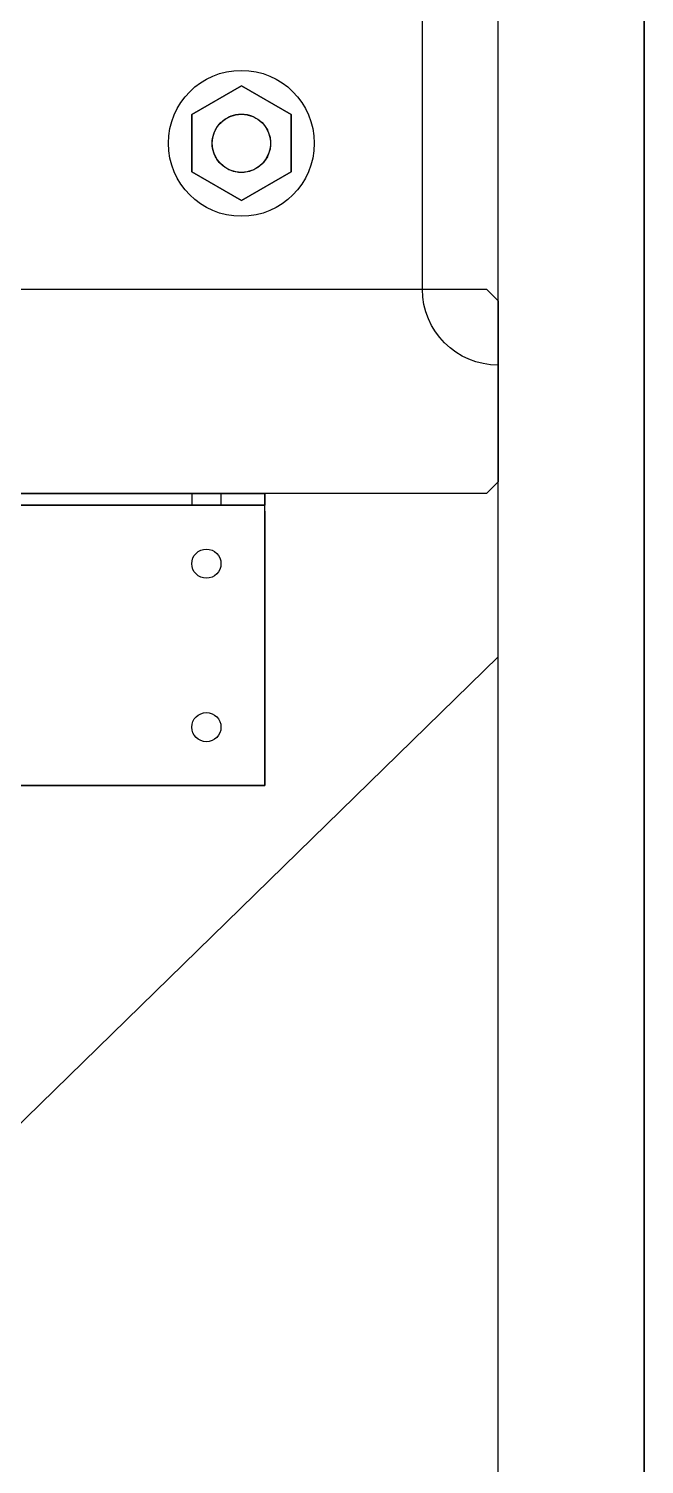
# Model space of a CAD drawing. Extents: x 0 to 2438, y 0 to 2056.
# Drawn here: x 1092.4 to 1145.1, y 703 to 825.9 of the extents above; entities that cross this region are included whole.
import ezdxf

# ---------------------------------------------------------------- set-up
doc = ezdxf.new("R2010")
doc.units = 0
doc.layers.get('0').update_dxf_attribs({"linetype": 'CONTINUOUS'})

msp = doc.modelspace()

# ---------------------------------------------------------------- linework, layer by layer
at = {"color": 253}
for p, q in [((1132.58, 772.16), (1132.58, 929.869)), ((1132.58, 88.633), (1132.58, 929.869)), ((1132.58, 86.133), (1132.58, 888.633)), ((1132.58, 88.633), (1132.58, 888.633)), ((1145.08, 888.633), (1145.08, 86.133)), ((1145.08, 888.633), (1145.08, 88.633)), ((1145.08, 86.133), (1145.08, 888.633)), ((1145.08, 86.133), (1145.08, 888.633)), ((1126.08, 803.635), (1126.08, 853.634)), ((1126.08, 803.635), (1126.08, 853.634)), ((1106.33, 818.586), (1110.58, 821.041)), ((1106.33, 818.586), (1110.58, 821.041)), ((1106.33, 818.586), (1110.58, 821.041)), ((1106.33, 818.586), (1110.58, 821.041)), ((1110.58, 821.041), (1106.33, 818.586)), ((1114.83, 818.586), (1110.58, 821.041)), ((1114.83, 818.586), (1110.58, 821.041)), ((1114.83, 818.586), (1110.58, 821.041)), ((1114.83, 818.586), (1110.58, 821.041)), ((1110.58, 821.041), (1114.83, 818.586)), ((1106.33, 818.586), (1106.33, 813.682)), ((1106.33, 818.586), (1106.33, 813.682)), ((1106.33, 818.586), (1106.33, 813.682)), ((1106.33, 818.586), (1106.33, 813.682)), ((1106.33, 813.682), (1106.33, 818.586)), ((1114.83, 818.586), (1114.83, 813.682)), ((1114.83, 818.586), (1114.83, 813.682)), ((1114.83, 818.586), (1114.83, 813.682)), ((1114.83, 818.586), (1114.83, 813.682)), ((1114.83, 813.682), (1114.83, 818.586)), ((1110.58, 811.227), (1106.33, 813.682)), ((1110.58, 811.227), (1106.33, 813.682)), ((1110.58, 811.227), (1106.33, 813.682)), ((1110.58, 811.227), (1106.33, 813.682)), ((1106.33, 813.682), (1110.58, 811.227)), ((1110.58, 811.227), (1114.83, 813.682)), ((1110.58, 811.227), (1114.83, 813.682)), ((1110.58, 811.227), (1114.83, 813.682)), ((1110.58, 811.227), (1114.83, 813.682)), ((1114.83, 813.682), (1110.58, 811.227)), ((1018.58, 803.635), (1131.58, 803.635)), ((1018.58, 803.635), (1131.58, 803.635)), ((1131.58, 803.635), (1132.58, 802.633)), ((1131.58, 803.635), (1132.58, 802.633)), ((1132.58, 802.633), (1132.58, 787.132)), ((1132.58, 802.633), (1132.58, 787.132)), ((1132.58, 772.16), (1132.58, 797.133)), ((1132.58, 772.16), (1132.58, 797.133)), ((1132.58, 787.132), (1131.58, 786.133)), ((1132.58, 787.132), (1131.58, 786.133)), ((1131.58, 786.133), (1018.58, 786.133)), ((1131.58, 786.133), (1018.58, 786.133)), ((1112.58, 786.133), (1037.58, 786.133)), ((1112.58, 786.133), (1037.58, 786.133)), ((1037.58, 786.133), (1112.58, 786.133)), ((1037.58, 786.133), (1112.58, 786.133)), ((1107.58, 786.133), (1106.33, 786.133)), ((1106.33, 786.133), (1108.83, 786.133)), ((1107.58, 786.133), (1106.33, 786.133)), ((1106.33, 786.133), (1108.83, 786.133)), ((1108.83, 786.133), (1106.33, 786.133)), ((1106.33, 786.133), (1107.58, 786.133)), ((1108.83, 786.133), (1106.33, 786.133)), ((1106.33, 786.133), (1107.58, 786.133)), ((1106.33, 786.133), (1106.33, 785.132)), ((1106.33, 786.133), (1106.33, 785.132)), ((1106.33, 786.133), (1106.33, 785.132)), ((1106.33, 786.133), (1106.33, 785.132)), ((1108.83, 786.133), (1107.58, 786.133)), ((1108.83, 786.133), (1107.58, 786.133)), ((1107.58, 786.133), (1108.83, 786.133)), ((1107.58, 786.133), (1108.83, 786.133)), ((1108.83, 786.133), (1108.83, 785.132)), ((1108.83, 786.133), (1108.83, 785.132)), ((1108.83, 786.133), (1108.83, 785.132)), ((1108.83, 786.133), (1108.83, 785.132)), ((1112.58, 784.634), (1112.58, 786.133)), ((1112.58, 786.133), (1112.58, 785.132)), ((1112.58, 784.634), (1112.58, 786.133)), ((1112.58, 786.133), (1112.58, 785.132)), ((1112.58, 785.132), (1037.58, 785.132)), ((1112.58, 785.132), (1037.58, 785.132)), ((1037.58, 785.132), (1112.58, 785.132)), ((1037.58, 785.132), (1112.58, 785.132)), ((1107.58, 785.132), (1106.33, 785.132)), ((1106.33, 785.132), (1108.83, 785.132)), ((1107.58, 785.132), (1106.33, 785.132)), ((1106.33, 785.132), (1108.83, 785.132)), ((1108.83, 785.132), (1106.33, 785.132)), ((1106.33, 785.132), (1107.58, 785.132)), ((1108.83, 785.132), (1106.33, 785.132)), ((1106.33, 785.132), (1107.58, 785.132)), ((1108.83, 785.132), (1107.58, 785.132)), ((1108.83, 785.132), (1107.58, 785.132)), ((1107.58, 785.132), (1108.83, 785.132)), ((1107.58, 785.132), (1108.83, 785.132)), ((1112.58, 784.634), (1112.58, 785.132)), ((1112.58, 784.634), (1112.58, 785.132)), ((1112.58, 784.634), (1112.58, 761.132)), ((1112.58, 761.132), (1112.58, 784.634)), ((1112.58, 784.634), (1112.58, 761.132)), ((1112.58, 761.132), (1112.58, 784.634)), ((1132.58, 772.16), (429.817, 86.133)), ((1132.58, 772.16), (429.817, 86.133)), ((1132.58, 772.16), (429.817, 86.133)), ((1112.58, 761.132), (1037.58, 761.132)), ((1112.58, 761.132), (1037.58, 761.132)), ((1037.58, 761.132), (1112.58, 761.132)), ((1037.58, 761.132), (1112.58, 761.132))]:
    msp.add_line(p, q, dxfattribs=at)
for points in [[(1104.33, 816.134), (1104.33, 819.584), (1107.12, 822.381), (1110.58, 822.381)], [(1104.33, 816.134), (1104.33, 819.584), (1107.12, 822.381), (1110.58, 822.381)], [(1104.33, 816.134), (1104.33, 819.584), (1107.12, 822.381), (1110.58, 822.381)], [(1104.33, 816.134), (1104.33, 819.584), (1107.12, 822.381), (1110.58, 822.381)], [(1104.33, 816.134), (1104.33, 819.584), (1107.12, 822.381), (1110.58, 822.381)], [(1104.33, 816.134), (1104.33, 819.584), (1107.12, 822.381), (1110.58, 822.381)], [(1104.33, 816.134), (1104.33, 819.584), (1107.12, 822.381), (1110.58, 822.381)], [(1110.58, 822.381), (1114.03, 822.381), (1116.82, 819.584), (1116.82, 816.134)], [(1110.58, 822.381), (1114.03, 822.381), (1116.82, 819.584), (1116.82, 816.134)], [(1110.58, 822.381), (1114.03, 822.381), (1116.82, 819.584), (1116.82, 816.134)], [(1110.58, 822.381), (1114.03, 822.381), (1116.82, 819.584), (1116.82, 816.134)], [(1110.58, 822.381), (1114.03, 822.381), (1116.82, 819.584), (1116.82, 816.134)], [(1110.58, 822.381), (1114.03, 822.381), (1116.82, 819.584), (1116.82, 816.134)], [(1110.58, 822.381), (1114.03, 822.381), (1116.82, 819.584), (1116.82, 816.134)], [(1108.08, 816.134), (1108.08, 817.513), (1109.2, 818.635), (1110.58, 818.635)], [(1108.08, 816.134), (1108.08, 817.513), (1109.2, 818.635), (1110.58, 818.635)], [(1108.08, 816.134), (1108.08, 817.513), (1109.2, 818.635), (1110.58, 818.635)], [(1108.08, 816.134), (1108.08, 817.513), (1109.2, 818.635), (1110.58, 818.635)], [(1108.08, 816.134), (1108.08, 817.513), (1109.2, 818.635), (1110.58, 818.635)], [(1108.08, 816.134), (1108.08, 817.513), (1109.2, 818.635), (1110.58, 818.635)], [(1108.08, 816.134), (1108.08, 817.513), (1109.2, 818.635), (1110.58, 818.635)], [(1108.08, 816.134), (1108.08, 817.513), (1109.2, 818.635), (1110.58, 818.635)], [(1108.08, 816.134), (1108.08, 817.513), (1109.2, 818.635), (1110.58, 818.635)], [(1108.08, 816.134), (1108.08, 817.513), (1109.2, 818.635), (1110.58, 818.635)], [(1108.08, 816.134), (1108.08, 817.513), (1109.2, 818.635), (1110.58, 818.635)], [(1108.08, 816.134), (1108.08, 817.513), (1109.2, 818.635), (1110.58, 818.635)], [(1108.08, 816.134), (1108.08, 817.513), (1109.2, 818.635), (1110.58, 818.635)], [(1108.08, 816.134), (1108.08, 817.513), (1109.2, 818.635), (1110.58, 818.635)], [(1108.08, 816.134), (1108.08, 817.513), (1109.2, 818.635), (1110.58, 818.635)], [(1108.08, 816.134), (1108.08, 817.513), (1109.2, 818.635), (1110.58, 818.635)], [(1108.08, 816.134), (1108.08, 817.513), (1109.2, 818.635), (1110.58, 818.635)], [(1108.08, 816.134), (1108.08, 817.513), (1109.2, 818.635), (1110.58, 818.635)], [(1108.21, 816.945), (1108.31, 817.249), (1108.48, 817.531), (1108.69, 817.774)], [(1108.69, 817.774), (1109.06, 818.194), (1109.55, 818.483), (1110.1, 818.586)], [(1110.1, 818.586), (1110.41, 818.649), (1110.74, 818.649), (1111.06, 818.586)], [(1110.58, 818.635), (1111.96, 818.635), (1113.08, 817.513), (1113.08, 816.134)], [(1110.58, 818.635), (1111.96, 818.635), (1113.08, 817.513), (1113.08, 816.134)], [(1110.58, 818.635), (1111.96, 818.635), (1113.08, 817.513), (1113.08, 816.134)], [(1110.58, 818.635), (1111.96, 818.635), (1113.08, 817.513), (1113.08, 816.134)], [(1110.58, 818.635), (1111.96, 818.635), (1113.08, 817.513), (1113.08, 816.134)], [(1110.58, 818.635), (1111.96, 818.635), (1113.08, 817.513), (1113.08, 816.134)], [(1110.58, 818.635), (1111.96, 818.635), (1113.08, 817.513), (1113.08, 816.134)], [(1110.58, 818.635), (1111.96, 818.635), (1113.08, 817.513), (1113.08, 816.134)], [(1110.58, 818.635), (1111.96, 818.635), (1113.08, 817.513), (1113.08, 816.134)], [(1110.58, 818.635), (1111.96, 818.635), (1113.08, 817.513), (1113.08, 816.134)], [(1110.58, 818.635), (1111.96, 818.635), (1113.08, 817.513), (1113.08, 816.134)], [(1110.58, 818.635), (1111.96, 818.635), (1113.08, 817.513), (1113.08, 816.134)], [(1110.58, 818.635), (1111.96, 818.635), (1113.08, 817.513), (1113.08, 816.134)], [(1110.58, 818.635), (1111.96, 818.635), (1113.08, 817.513), (1113.08, 816.134)], [(1110.58, 818.635), (1111.96, 818.635), (1113.08, 817.513), (1113.08, 816.134)], [(1110.58, 818.635), (1111.96, 818.635), (1113.08, 817.513), (1113.08, 816.134)], [(1110.58, 818.635), (1111.96, 818.635), (1113.08, 817.513), (1113.08, 816.134)], [(1110.58, 818.635), (1111.96, 818.635), (1113.08, 817.513), (1113.08, 816.134)], [(1111.06, 818.586), (1111.6, 818.483), (1112.1, 818.194), (1112.46, 817.774)], [(1112.46, 817.774), (1112.68, 817.531), (1112.84, 817.249), (1112.94, 816.945)], [(1108.21, 815.319), (1108.03, 815.848), (1108.03, 816.42), (1108.21, 816.945)], [(1112.94, 816.945), (1113.03, 816.684), (1113.08, 816.409), (1113.08, 816.134)], [(1110.58, 809.883), (1107.12, 809.883), (1104.33, 812.68), (1104.33, 816.134)], [(1110.58, 809.883), (1107.12, 809.883), (1104.33, 812.68), (1104.33, 816.134)], [(1110.58, 809.883), (1107.12, 809.883), (1104.33, 812.68), (1104.33, 816.134)], [(1110.58, 809.883), (1107.12, 809.883), (1104.33, 812.68), (1104.33, 816.134)], [(1110.58, 809.883), (1107.12, 809.883), (1104.33, 812.68), (1104.33, 816.134)], [(1110.58, 809.883), (1107.12, 809.883), (1104.33, 812.68), (1104.33, 816.134)], [(1110.58, 809.883), (1107.12, 809.883), (1104.33, 812.68), (1104.33, 816.134)], [(1110.58, 813.633), (1109.2, 813.633), (1108.08, 814.754), (1108.08, 816.134)], [(1110.58, 813.633), (1109.2, 813.633), (1108.08, 814.754), (1108.08, 816.134)], [(1110.58, 813.633), (1109.2, 813.633), (1108.08, 814.754), (1108.08, 816.134)], [(1110.58, 813.633), (1109.2, 813.633), (1108.08, 814.754), (1108.08, 816.134)], [(1110.58, 813.633), (1109.2, 813.633), (1108.08, 814.754), (1108.08, 816.134)], [(1110.58, 813.633), (1109.2, 813.633), (1108.08, 814.754), (1108.08, 816.134)], [(1110.58, 813.633), (1109.2, 813.633), (1108.08, 814.754), (1108.08, 816.134)], [(1110.58, 813.633), (1109.2, 813.633), (1108.08, 814.754), (1108.08, 816.134)], [(1110.58, 813.633), (1109.2, 813.633), (1108.08, 814.754), (1108.08, 816.134)], [(1110.58, 813.633), (1109.2, 813.633), (1108.08, 814.754), (1108.08, 816.134)], [(1110.58, 813.633), (1109.2, 813.633), (1108.08, 814.754), (1108.08, 816.134)], [(1110.58, 813.633), (1109.2, 813.633), (1108.08, 814.754), (1108.08, 816.134)], [(1110.58, 813.633), (1109.2, 813.633), (1108.08, 814.754), (1108.08, 816.134)], [(1110.58, 813.633), (1109.2, 813.633), (1108.08, 814.754), (1108.08, 816.134)], [(1110.58, 813.633), (1109.2, 813.633), (1108.08, 814.754), (1108.08, 816.134)], [(1110.58, 813.633), (1109.2, 813.633), (1108.08, 814.754), (1108.08, 816.134)], [(1110.58, 813.633), (1109.2, 813.633), (1108.08, 814.754), (1108.08, 816.134)], [(1110.58, 813.633), (1109.2, 813.633), (1108.08, 814.754), (1108.08, 816.134)], [(1108.69, 814.493), (1108.48, 814.733), (1108.31, 815.015), (1108.21, 815.319)], [(1113.08, 816.134), (1113.08, 814.754), (1111.96, 813.633), (1110.58, 813.633)], [(1113.08, 816.134), (1113.08, 814.754), (1111.96, 813.633), (1110.58, 813.633)], [(1113.08, 816.134), (1113.08, 814.754), (1111.96, 813.633), (1110.58, 813.633)], [(1113.08, 816.134), (1113.08, 814.754), (1111.96, 813.633), (1110.58, 813.633)], [(1116.82, 816.134), (1116.82, 812.68), (1114.03, 809.883), (1110.58, 809.883)], [(1113.08, 816.134), (1113.08, 814.754), (1111.96, 813.633), (1110.58, 813.633)], [(1113.08, 816.134), (1113.08, 814.754), (1111.96, 813.633), (1110.58, 813.633)], [(1113.08, 816.134), (1113.08, 814.754), (1111.96, 813.633), (1110.58, 813.633)], [(1113.08, 816.134), (1113.08, 814.754), (1111.96, 813.633), (1110.58, 813.633)], [(1113.08, 816.134), (1113.08, 814.754), (1111.96, 813.633), (1110.58, 813.633)], [(1113.08, 816.134), (1113.08, 814.754), (1111.96, 813.633), (1110.58, 813.633)], [(1116.82, 816.134), (1116.82, 812.68), (1114.03, 809.883), (1110.58, 809.883)], [(1116.82, 816.134), (1116.82, 812.68), (1114.03, 809.883), (1110.58, 809.883)], [(1113.08, 816.134), (1113.08, 814.754), (1111.96, 813.633), (1110.58, 813.633)], [(1113.08, 816.134), (1113.08, 814.754), (1111.96, 813.633), (1110.58, 813.633)], [(1116.82, 816.134), (1116.82, 812.68), (1114.03, 809.883), (1110.58, 809.883)], [(1116.82, 816.134), (1116.82, 812.68), (1114.03, 809.883), (1110.58, 809.883)], [(1113.08, 816.134), (1113.08, 814.754), (1111.96, 813.633), (1110.58, 813.633)], [(1113.08, 816.134), (1113.08, 814.754), (1111.96, 813.633), (1110.58, 813.633)], [(1116.82, 816.134), (1116.82, 812.68), (1114.03, 809.883), (1110.58, 809.883)], [(1116.82, 816.134), (1116.82, 812.68), (1114.03, 809.883), (1110.58, 809.883)], [(1113.08, 816.134), (1113.08, 814.754), (1111.96, 813.633), (1110.58, 813.633)], [(1113.08, 816.134), (1113.08, 814.754), (1111.96, 813.633), (1110.58, 813.633)], [(1113.08, 816.134), (1113.08, 814.754), (1111.96, 813.633), (1110.58, 813.633)], [(1113.08, 816.134), (1113.08, 814.754), (1111.96, 813.633), (1110.58, 813.633)], [(1112.94, 815.319), (1112.84, 815.015), (1112.68, 814.733), (1112.46, 814.493)], [(1113.08, 816.134), (1113.08, 815.855), (1113.03, 815.583), (1112.94, 815.319)], [(1110.1, 813.682), (1109.55, 813.788), (1109.06, 814.074), (1108.69, 814.493)], [(1112.46, 814.493), (1112.1, 814.074), (1111.6, 813.788), (1111.06, 813.682)], [(1111.06, 813.682), (1110.74, 813.618), (1110.41, 813.618), (1110.1, 813.682)], [(1132.58, 797.133), (1128.99, 797.133), (1126.08, 800.044), (1126.08, 803.635)], [(1132.58, 797.133), (1128.99, 797.133), (1126.08, 800.044), (1126.08, 803.635)], [(1106.33, 780.133), (1106.33, 780.824), (1106.89, 781.385), (1107.58, 781.385)], [(1106.33, 780.133), (1106.33, 780.824), (1106.89, 781.385), (1107.58, 781.385)], [(1106.33, 780.133), (1106.33, 780.824), (1106.89, 781.385), (1107.58, 781.385)], [(1106.33, 780.133), (1106.33, 780.824), (1106.89, 781.385), (1107.58, 781.385)], [(1107.58, 781.385), (1108.27, 781.385), (1108.83, 780.824), (1108.83, 780.133)], [(1107.58, 781.385), (1108.27, 781.385), (1108.83, 780.824), (1108.83, 780.133)], [(1107.58, 781.385), (1108.27, 781.385), (1108.83, 780.824), (1108.83, 780.133)], [(1107.58, 781.385), (1108.27, 781.385), (1108.83, 780.824), (1108.83, 780.133)], [(1107.58, 778.884), (1106.89, 778.884), (1106.33, 779.445), (1106.33, 780.133)], [(1107.58, 778.884), (1106.89, 778.884), (1106.33, 779.445), (1106.33, 780.133)], [(1107.58, 778.884), (1106.89, 778.884), (1106.33, 779.445), (1106.33, 780.133)], [(1107.58, 778.884), (1106.89, 778.884), (1106.33, 779.445), (1106.33, 780.133)], [(1108.83, 780.133), (1108.83, 779.445), (1108.27, 778.884), (1107.58, 778.884)], [(1108.83, 780.133), (1108.83, 779.445), (1108.27, 778.884), (1107.58, 778.884)], [(1108.83, 780.133), (1108.83, 779.445), (1108.27, 778.884), (1107.58, 778.884)], [(1108.83, 780.133), (1108.83, 779.445), (1108.27, 778.884), (1107.58, 778.884)], [(1106.33, 766.131), (1106.33, 766.826), (1106.89, 767.383), (1107.58, 767.383)], [(1106.33, 766.131), (1106.33, 766.826), (1106.89, 767.383), (1107.58, 767.383)], [(1106.33, 766.131), (1106.33, 766.826), (1106.89, 767.383), (1107.58, 767.383)], [(1106.33, 766.131), (1106.33, 766.826), (1106.89, 767.383), (1107.58, 767.383)], [(1107.58, 767.383), (1108.27, 767.383), (1108.83, 766.826), (1108.83, 766.131)], [(1107.58, 767.383), (1108.27, 767.383), (1108.83, 766.826), (1108.83, 766.131)], [(1107.58, 767.383), (1108.27, 767.383), (1108.83, 766.826), (1108.83, 766.131)], [(1107.58, 767.383), (1108.27, 767.383), (1108.83, 766.826), (1108.83, 766.131)], [(1107.58, 764.882), (1106.89, 764.882), (1106.33, 765.443), (1106.33, 766.131)], [(1107.58, 764.882), (1106.89, 764.882), (1106.33, 765.443), (1106.33, 766.131)], [(1107.58, 764.882), (1106.89, 764.882), (1106.33, 765.443), (1106.33, 766.131)], [(1107.58, 764.882), (1106.89, 764.882), (1106.33, 765.443), (1106.33, 766.131)], [(1108.83, 766.131), (1108.83, 765.443), (1108.27, 764.882), (1107.58, 764.882)], [(1108.83, 766.131), (1108.83, 765.443), (1108.27, 764.882), (1107.58, 764.882)], [(1108.83, 766.131), (1108.83, 765.443), (1108.27, 764.882), (1107.58, 764.882)], [(1108.83, 766.131), (1108.83, 765.443), (1108.27, 764.882), (1107.58, 764.882)]]:
    msp.add_open_spline(points, degree=3, dxfattribs=at)

doc.saveas('drawing.dxf')
